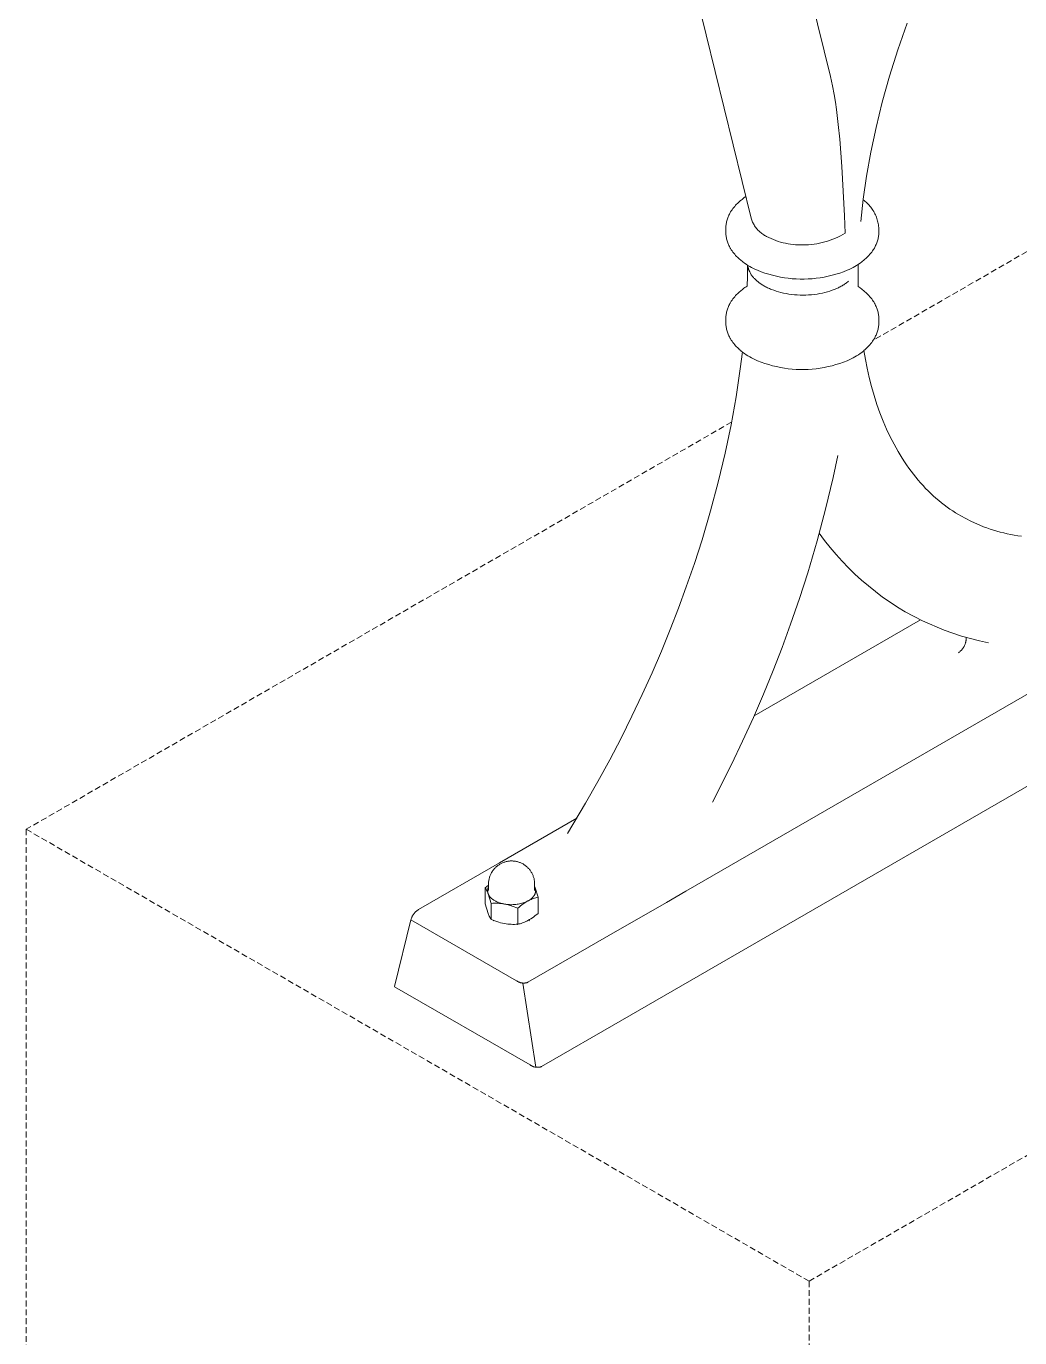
# Model space of a CAD drawing. Header units: millimetres. Extents: x -253 to 4295, y -442 to 2895.
# Drawn here: x 2910.2 to 3123, y 851.1 to 1132.1 of the extents above; entities that cross this region are included whole.
import ezdxf

# ---------------------------------------------------------------- set-up
doc = ezdxf.new("R2010")
doc.units = ezdxf.units.MM
doc.header["$PDSIZE"] = -1
doc.linetypes.add('HIDDEN', pattern=[1.905, 1.27, -0.635])
doc.layers.add('ZANO_R', color=7, linetype='Continuous', lineweight=0)
doc.layers.add('ZANO_R_przerywana', color=7, linetype='HIDDEN', lineweight=0)

msp = doc.modelspace()

# ---------------------------------------------------------------- linework, layer by layer
at = {"layer": 'ZANO_R'}
for p, q in [((3066.72, 1185.78), (3082.48, 1121.32)), ((3065.47, 1091), (3043.2, 1182.1)), ((3098.9, 1132.76), (3096.91, 1127.03)), ((3096.91, 1127.03), (3095.14, 1121.38)), ((3082.71, 1120.31), (3082.48, 1121.32)), ((3095.14, 1121.38), (3093.59, 1115.84)), ((3082.92, 1119.36), (3082.71, 1120.31)), ((3083.27, 1117.48), (3082.92, 1119.36)), ((3083.54, 1115.87), (3083.27, 1117.48)), ((3083.77, 1114.25), (3083.54, 1115.87)), ((3093.59, 1115.84), (3092.26, 1110.41)), ((3084.16, 1111.06), (3083.77, 1114.25)), ((3084.47, 1107.93), (3084.16, 1111.06)), ((3092.26, 1110.41), (3091.14, 1105.13)), ((3084.91, 1102.08), (3084.47, 1107.93)), ((3091.14, 1105.13), (3090.22, 1100)), ((3085.48, 1091.46), (3084.91, 1102.08)), ((3090.22, 1100), (3089.5, 1095.03)), ((3061.59, 1093.05), (3061.78, 1093.29)), ((3061.78, 1093.29), (3061.97, 1093.52)), ((3061.97, 1093.52), (3062.17, 1093.75)), ((3062.17, 1093.75), (3062.39, 1093.98)), ((3062.39, 1093.98), (3062.54, 1094.14)), ((3062.54, 1094.14), (3062.7, 1094.29)), ((3062.7, 1094.29), (3062.86, 1094.44)), ((3062.86, 1094.44), (3063.03, 1094.59)), ((3063.03, 1094.59), (3063.2, 1094.74)), ((3063.2, 1094.74), (3063.37, 1094.88)), ((3063.37, 1094.88), (3063.55, 1095.02)), ((3063.55, 1095.02), (3063.73, 1095.16)), ((3063.73, 1095.16), (3064.03, 1095.39)), ((3064.03, 1095.39), (3064.35, 1095.6)), ((3089.5, 1095.03), (3088.97, 1090.24)), ((3089.49, 1094.93), (3089.71, 1094.76)), ((3089.71, 1094.76), (3089.93, 1094.58)), ((3089.93, 1094.58), (3090.15, 1094.4)), ((3090.15, 1094.4), (3090.35, 1094.21)), ((3090.35, 1094.21), (3090.55, 1094.01)), ((3090.55, 1094.01), (3090.75, 1093.8)), ((3090.75, 1093.8), (3090.93, 1093.59)), ((3090.93, 1093.59), (3091.11, 1093.38)), ((3091.11, 1093.38), (3091.28, 1093.15)), ((3060.23, 1090.21), (3060.29, 1090.42)), ((3060.29, 1090.42), (3060.35, 1090.63)), ((3060.35, 1090.63), (3060.41, 1090.84)), ((3060.41, 1090.84), (3060.49, 1091.05)), ((3060.49, 1091.05), (3060.56, 1091.25)), ((3060.56, 1091.25), (3060.65, 1091.45)), ((3060.65, 1091.45), (3060.74, 1091.65)), ((3060.74, 1091.65), (3060.84, 1091.85)), ((3060.84, 1091.85), (3060.94, 1092.05)), ((3060.94, 1092.05), (3061.02, 1092.18)), ((3061.02, 1092.18), (3061.09, 1092.31)), ((3061.09, 1092.31), (3061.17, 1092.43)), ((3061.17, 1092.43), (3061.25, 1092.56)), ((3061.25, 1092.56), (3061.41, 1092.8)), ((3061.41, 1092.8), (3061.59, 1093.05)), ((3065.47, 1091), (3065.54, 1090.79)), ((3065.54, 1090.79), (3065.62, 1090.57)), ((3065.62, 1090.57), (3065.71, 1090.36)), ((3085.67, 1087.77), (3085.48, 1091.46)), ((3091.28, 1093.15), (3091.44, 1092.92)), ((3091.44, 1092.92), (3091.6, 1092.69)), ((3091.6, 1092.69), (3091.75, 1092.45)), ((3091.75, 1092.45), (3091.88, 1092.2)), ((3091.88, 1092.2), (3092.01, 1091.95)), ((3092.01, 1091.95), (3092.13, 1091.7)), ((3092.13, 1091.7), (3092.25, 1091.44)), ((3092.25, 1091.44), (3092.35, 1091.18)), ((3092.35, 1091.18), (3092.44, 1090.91)), ((3092.44, 1090.91), (3092.53, 1090.65)), ((3092.53, 1090.65), (3092.6, 1090.37)), ((3092.6, 1090.37), (3092.67, 1090.1)), ((3060.06, 1088.92), (3060.07, 1089.14)), ((3060.06, 1088.71), (3060.06, 1088.92)), ((3060.06, 1088.06), (3060.06, 1088.71)), ((3060.06, 1087.85), (3060.06, 1088.06)), ((3060.07, 1087.63), (3060.06, 1087.85)), ((3060.07, 1089.14), (3060.09, 1089.36)), ((3060.09, 1087.41), (3060.07, 1087.63)), ((3060.09, 1089.36), (3060.12, 1089.57)), ((3060.12, 1089.57), (3060.15, 1089.79)), ((3060.15, 1089.79), (3060.19, 1090)), ((3060.19, 1090), (3060.23, 1090.21)), ((3065.71, 1090.36), (3065.8, 1090.15)), ((3065.8, 1090.15), (3065.9, 1089.94)), ((3065.9, 1089.94), (3066.01, 1089.74)), ((3066.01, 1089.74), (3066.13, 1089.54)), ((3066.13, 1089.54), (3066.25, 1089.35)), ((3066.25, 1089.35), (3066.38, 1089.16)), ((3066.38, 1089.16), (3066.51, 1088.97)), ((3066.51, 1088.97), (3066.66, 1088.79)), ((3066.66, 1088.79), (3066.8, 1088.62)), ((3066.8, 1088.62), (3066.96, 1088.45)), ((3066.96, 1088.45), (3067.12, 1088.28)), ((3067.12, 1088.28), (3067.28, 1088.12)), ((3067.28, 1088.12), (3067.45, 1087.97)), ((3067.45, 1087.97), (3067.63, 1087.82)), ((3067.63, 1087.82), (3067.81, 1087.68)), ((3067.81, 1087.68), (3068, 1087.55)), ((3085.16, 1087.47), (3085.67, 1087.77)), ((3092.67, 1090.1), (3092.73, 1089.82)), ((3092.73, 1089.82), (3092.77, 1089.55)), ((3092.77, 1089.55), (3092.81, 1089.27)), ((3092.81, 1089.27), (3092.84, 1088.99)), ((3092.84, 1087.63), (3092.82, 1087.41)), ((3092.84, 1088.99), (3092.85, 1088.71)), ((3092.85, 1087.85), (3092.84, 1087.63)), ((3092.85, 1088.06), (3092.85, 1088.71)), ((3092.85, 1088.06), (3092.85, 1087.85)), ((3060.12, 1087.2), (3060.09, 1087.41)), ((3060.15, 1086.98), (3060.12, 1087.2)), ((3060.19, 1086.77), (3060.15, 1086.98)), ((3060.23, 1086.56), (3060.19, 1086.77)), ((3060.29, 1086.35), (3060.23, 1086.56)), ((3060.35, 1086.14), (3060.29, 1086.35)), ((3060.41, 1085.93), (3060.35, 1086.14)), ((3060.49, 1085.72), (3060.41, 1085.93)), ((3060.56, 1085.52), (3060.49, 1085.72)), ((3060.65, 1085.32), (3060.56, 1085.52)), ((3060.74, 1085.12), (3060.65, 1085.32)), ((3060.84, 1084.92), (3060.74, 1085.12)), ((3060.94, 1084.72), (3060.84, 1084.92)), ((3068, 1087.55), (3068.19, 1087.42)), ((3068.19, 1087.42), (3068.38, 1087.3)), ((3068.38, 1087.3), (3068.58, 1087.18)), ((3068.58, 1087.18), (3068.78, 1087.08)), ((3068.78, 1087.08), (3069.27, 1086.83)), ((3069.27, 1086.83), (3069.76, 1086.6)), ((3069.76, 1086.6), (3070.27, 1086.39)), ((3070.27, 1086.39), (3070.78, 1086.2)), ((3070.78, 1086.2), (3071.29, 1086.02)), ((3071.29, 1086.02), (3071.81, 1085.86)), ((3071.81, 1085.86), (3072.34, 1085.72)), ((3072.34, 1085.72), (3072.87, 1085.6)), ((3072.87, 1085.6), (3073.41, 1085.5)), ((3073.41, 1085.5), (3073.95, 1085.41)), ((3073.95, 1085.41), (3074.49, 1085.34)), ((3074.49, 1085.34), (3075.03, 1085.29)), ((3075.03, 1085.29), (3075.57, 1085.26)), ((3075.57, 1085.26), (3076.12, 1085.25)), ((3076.12, 1085.25), (3076.67, 1085.26)), ((3076.67, 1085.26), (3077.21, 1085.28)), ((3077.21, 1085.28), (3077.8, 1085.31)), ((3077.8, 1085.31), (3078.4, 1085.36)), ((3078.4, 1085.36), (3078.99, 1085.42)), ((3078.99, 1085.42), (3079.58, 1085.51)), ((3079.58, 1085.51), (3080.16, 1085.62)), ((3080.16, 1085.62), (3080.74, 1085.75)), ((3080.74, 1085.75), (3081.32, 1085.9)), ((3081.32, 1085.9), (3081.89, 1086.06)), ((3081.89, 1086.06), (3082.45, 1086.25)), ((3082.45, 1086.25), (3083.01, 1086.46)), ((3083.01, 1086.46), (3083.56, 1086.68)), ((3083.56, 1086.68), (3084.1, 1086.93)), ((3084.1, 1086.93), (3084.64, 1087.19)), ((3084.64, 1087.19), (3085.16, 1087.47)), ((3092.07, 1084.92), (3091.97, 1084.72)), ((3092.17, 1085.12), (3092.07, 1084.92)), ((3092.26, 1085.32), (3092.17, 1085.12)), ((3092.35, 1085.52), (3092.26, 1085.32)), ((3092.43, 1085.72), (3092.35, 1085.52)), ((3092.5, 1085.93), (3092.43, 1085.72)), ((3092.57, 1086.14), (3092.5, 1085.93)), ((3092.63, 1086.35), (3092.57, 1086.14)), ((3092.68, 1086.56), (3092.63, 1086.35)), ((3092.73, 1086.77), (3092.68, 1086.56)), ((3092.76, 1086.98), (3092.73, 1086.77)), ((3092.8, 1087.2), (3092.76, 1086.98)), ((3092.82, 1087.41), (3092.8, 1087.2)), ((3061.02, 1084.59), (3060.94, 1084.72)), ((3061.09, 1084.46), (3061.02, 1084.59)), ((3061.17, 1084.34), (3061.09, 1084.46)), ((3061.25, 1084.21), (3061.17, 1084.34)), ((3061.41, 1083.97), (3061.25, 1084.21)), ((3061.59, 1083.72), (3061.41, 1083.97)), ((3061.78, 1083.48), (3061.59, 1083.72)), ((3061.97, 1083.25), (3061.78, 1083.48)), ((3062.17, 1083.02), (3061.97, 1083.25)), ((3062.39, 1082.79), (3062.17, 1083.02)), ((3062.54, 1082.63), (3062.39, 1082.79)), ((3062.7, 1082.48), (3062.54, 1082.63)), ((3062.86, 1082.33), (3062.7, 1082.48)), ((3063.03, 1082.18), (3062.86, 1082.33)), ((3063.2, 1082.03), (3063.03, 1082.18)), ((3063.37, 1081.89), (3063.2, 1082.03)), ((3089.72, 1082.03), (3089.54, 1081.89)), ((3089.89, 1082.18), (3089.72, 1082.03)), ((3090.05, 1082.33), (3089.89, 1082.18)), ((3090.22, 1082.48), (3090.05, 1082.33)), ((3090.37, 1082.63), (3090.22, 1082.48)), ((3090.53, 1082.79), (3090.37, 1082.63)), ((3090.74, 1083.02), (3090.53, 1082.79)), ((3090.94, 1083.25), (3090.74, 1083.02)), ((3091.14, 1083.48), (3090.94, 1083.25)), ((3091.32, 1083.72), (3091.14, 1083.48)), ((3091.5, 1083.97), (3091.32, 1083.72)), ((3091.67, 1084.21), (3091.5, 1083.97)), ((3091.75, 1084.34), (3091.67, 1084.21)), ((3091.82, 1084.46), (3091.75, 1084.34)), ((3091.9, 1084.59), (3091.82, 1084.46)), ((3091.97, 1084.72), (3091.9, 1084.59)), ((3063.55, 1081.75), (3063.37, 1081.89)), ((3063.73, 1081.61), (3063.55, 1081.75)), ((3064.08, 1081.35), (3063.73, 1081.61)), ((3064.44, 1081.1), (3064.08, 1081.35)), ((3064.81, 1080.87), (3064.44, 1081.1)), ((3064.7, 1078.5), (3064.72, 1080.93)), ((3064.76, 1080.83), (3064.75, 1080.91)), ((3064.77, 1080.74), (3064.76, 1080.83)), ((3064.79, 1080.66), (3064.77, 1080.74)), ((3064.8, 1080.58), (3064.79, 1080.66)), ((3064.82, 1080.5), (3064.8, 1080.58)), ((3065.19, 1080.64), (3064.81, 1080.87)), ((3064.84, 1080.42), (3064.82, 1080.5)), ((3064.86, 1080.34), (3064.84, 1080.42)), ((3064.88, 1080.26), (3064.86, 1080.34)), ((3064.9, 1080.18), (3064.88, 1080.26)), ((3064.92, 1080.1), (3064.9, 1080.18)), ((3064.95, 1080.02), (3064.92, 1080.1)), ((3064.98, 1079.94), (3064.95, 1080.02)), ((3065.01, 1079.86), (3064.98, 1079.94)), ((3065.04, 1079.78), (3065.01, 1079.86)), ((3065.07, 1079.71), (3065.04, 1079.78)), ((3065.11, 1079.63), (3065.07, 1079.71)), ((3065.14, 1079.55), (3065.11, 1079.63)), ((3065.18, 1079.47), (3065.14, 1079.55)), ((3065.26, 1079.32), (3065.18, 1079.47)), ((3065.59, 1080.42), (3065.19, 1080.64)), ((3065.34, 1079.17), (3065.26, 1079.32)), ((3065.43, 1079.02), (3065.34, 1079.17)), ((3066, 1080.21), (3065.59, 1080.42)), ((3066.41, 1080.01), (3066, 1080.21)), ((3066.83, 1079.82), (3066.41, 1080.01)), ((3067.63, 1079.51), (3066.83, 1079.82)), ((3068.44, 1079.22), (3067.63, 1079.51)), ((3069.26, 1078.97), (3068.44, 1079.22)), ((3084.48, 1079.22), (3083.66, 1078.97)), ((3085.29, 1079.51), (3084.48, 1079.22)), ((3086.09, 1079.82), (3085.29, 1079.51)), ((3086.5, 1080.01), (3086.09, 1079.82)), ((3086.92, 1080.21), (3086.5, 1080.01)), ((3087.32, 1080.42), (3086.92, 1080.21)), ((3087.72, 1080.64), (3087.32, 1080.42)), ((3088.1, 1080.87), (3087.72, 1080.64)), ((3088.47, 1081.1), (3088.1, 1080.87)), ((3088.44, 1081.09), (3088.42, 1078.37)), ((3088.83, 1081.35), (3088.47, 1081.1)), ((3089.19, 1081.61), (3088.83, 1081.35)), ((3089.37, 1081.75), (3089.19, 1081.61)), ((3089.54, 1081.89), (3089.37, 1081.75)), ((3064.41, 1076.28), (3064.65, 1076.43)), ((3064.65, 1076.43), (3064.7, 1078.5)), ((3065.53, 1078.87), (3065.43, 1079.02)), ((3065.63, 1078.72), (3065.53, 1078.87)), ((3065.74, 1078.58), (3065.63, 1078.72)), ((3065.85, 1078.44), (3065.74, 1078.58)), ((3065.97, 1078.3), (3065.85, 1078.44)), ((3066.09, 1078.16), (3065.97, 1078.3)), ((3066.22, 1078.03), (3066.09, 1078.16)), ((3066.35, 1077.89), (3066.22, 1078.03)), ((3066.48, 1077.76), (3066.35, 1077.89)), ((3066.62, 1077.64), (3066.48, 1077.76)), ((3066.77, 1077.51), (3066.62, 1077.64)), ((3066.91, 1077.39), (3066.77, 1077.51)), ((3067.06, 1077.27), (3066.91, 1077.39)), ((3067.22, 1077.15), (3067.06, 1077.27)), ((3067.37, 1077.04), (3067.22, 1077.15)), ((3067.53, 1076.93), (3067.37, 1077.04)), ((3067.7, 1076.82), (3067.53, 1076.93)), ((3067.86, 1076.71), (3067.7, 1076.82)), ((3068.03, 1076.61), (3067.86, 1076.71)), ((3068.2, 1076.51), (3068.03, 1076.61)), ((3068.39, 1076.4), (3068.2, 1076.51)), ((3068.58, 1076.3), (3068.39, 1076.4)), ((3070.08, 1078.74), (3069.26, 1078.97)), ((3070.92, 1078.54), (3070.08, 1078.74)), ((3071.76, 1078.36), (3070.92, 1078.54)), ((3072.61, 1078.22), (3071.76, 1078.36)), ((3073.46, 1078.1), (3072.61, 1078.22)), ((3074.31, 1078.02), (3073.46, 1078.1)), ((3075.17, 1077.96), (3074.31, 1078.02)), ((3076.03, 1077.93), (3075.17, 1077.96)), ((3076.89, 1077.93), (3076.03, 1077.93)), ((3077.74, 1077.96), (3076.89, 1077.93)), ((3078.6, 1078.02), (3077.74, 1077.96)), ((3079.46, 1078.1), (3078.6, 1078.02)), ((3080.31, 1078.22), (3079.46, 1078.1)), ((3081.15, 1078.36), (3080.31, 1078.22)), ((3081.99, 1078.54), (3081.15, 1078.36)), ((3082.83, 1078.74), (3081.99, 1078.54)), ((3083.66, 1078.97), (3082.83, 1078.74)), ((3084.78, 1076.4), (3084.59, 1076.3)), ((3084.97, 1076.51), (3084.78, 1076.4)), ((3085.15, 1076.62), (3084.97, 1076.51)), ((3085.34, 1076.73), (3085.15, 1076.62)), ((3085.51, 1076.84), (3085.34, 1076.73)), ((3085.69, 1076.96), (3085.51, 1076.84)), ((3085.86, 1077.08), (3085.69, 1076.96)), ((3086.03, 1077.21), (3085.86, 1077.08)), ((3086.19, 1077.34), (3086.03, 1077.21)), ((3086.35, 1077.47), (3086.19, 1077.34)), ((3088.42, 1078.37), (3088.44, 1076.32)), ((3088.44, 1076.32), (3088.82, 1076.06)), ((3061.41, 1073.44), (3061.59, 1073.68)), ((3061.59, 1073.68), (3061.78, 1073.92)), ((3061.78, 1073.92), (3061.97, 1074.16)), ((3061.97, 1074.16), (3062.17, 1074.39)), ((3062.17, 1074.39), (3062.39, 1074.61)), ((3062.39, 1074.61), (3062.54, 1074.77)), ((3062.54, 1074.77), (3062.7, 1074.92)), ((3062.7, 1074.92), (3062.86, 1075.07)), ((3062.86, 1075.07), (3063.03, 1075.22)), ((3063.03, 1075.22), (3063.2, 1075.37)), ((3063.2, 1075.37), (3063.37, 1075.51)), ((3063.37, 1075.51), (3063.55, 1075.65)), ((3063.55, 1075.65), (3063.73, 1075.79)), ((3063.73, 1075.79), (3063.95, 1075.96)), ((3063.95, 1075.96), (3064.18, 1076.12)), ((3064.18, 1076.12), (3064.41, 1076.28)), ((3068.78, 1076.19), (3068.58, 1076.3)), ((3068.99, 1076.09), (3068.78, 1076.19)), ((3069.2, 1075.99), (3068.99, 1076.09)), ((3069.41, 1075.9), (3069.2, 1075.99)), ((3069.64, 1075.8), (3069.41, 1075.9)), ((3069.87, 1075.71), (3069.64, 1075.8)), ((3070.34, 1075.53), (3069.87, 1075.71)), ((3070.83, 1075.36), (3070.34, 1075.53)), ((3071.34, 1075.21), (3070.83, 1075.36)), ((3071.87, 1075.07), (3071.34, 1075.21)), ((3072.42, 1074.94), (3071.87, 1075.07)), ((3072.99, 1074.83), (3072.42, 1074.94)), ((3073.57, 1074.73), (3072.99, 1074.83)), ((3074.16, 1074.65), (3073.57, 1074.73)), ((3074.75, 1074.59), (3074.16, 1074.65)), ((3075.36, 1074.54), (3074.75, 1074.59)), ((3075.97, 1074.51), (3075.36, 1074.54)), ((3076.59, 1074.5), (3075.97, 1074.51)), ((3077.2, 1074.51), (3076.59, 1074.5)), ((3077.81, 1074.54), (3077.2, 1074.51)), ((3078.42, 1074.59), (3077.81, 1074.54)), ((3079.02, 1074.65), (3078.42, 1074.59)), ((3079.61, 1074.73), (3079.02, 1074.65)), ((3080.18, 1074.83), (3079.61, 1074.73)), ((3080.75, 1074.94), (3080.18, 1074.83)), ((3081.3, 1075.07), (3080.75, 1074.94)), ((3081.83, 1075.21), (3081.3, 1075.07)), ((3082.34, 1075.36), (3081.83, 1075.21)), ((3082.83, 1075.53), (3082.34, 1075.36)), ((3083.31, 1075.71), (3082.83, 1075.53)), ((3083.53, 1075.8), (3083.31, 1075.71)), ((3083.76, 1075.9), (3083.53, 1075.8)), ((3083.97, 1075.99), (3083.76, 1075.9)), ((3084.18, 1076.09), (3083.97, 1075.99)), ((3084.39, 1076.19), (3084.18, 1076.09)), ((3084.59, 1076.3), (3084.39, 1076.19)), ((3088.82, 1076.06), (3089.19, 1075.79)), ((3089.19, 1075.79), (3089.37, 1075.65)), ((3089.37, 1075.65), (3089.54, 1075.51)), ((3089.54, 1075.51), (3089.72, 1075.37)), ((3089.72, 1075.37), (3089.89, 1075.22)), ((3089.89, 1075.22), (3090.05, 1075.07)), ((3090.05, 1075.07), (3090.22, 1074.92)), ((3090.22, 1074.92), (3090.37, 1074.77)), ((3090.37, 1074.77), (3090.53, 1074.61)), ((3090.53, 1074.61), (3090.74, 1074.39)), ((3090.74, 1074.39), (3090.94, 1074.16)), ((3090.94, 1074.16), (3091.14, 1073.92)), ((3091.14, 1073.92), (3091.32, 1073.68)), ((3091.32, 1073.68), (3091.5, 1073.44)), ((3060.19, 1070.64), (3060.23, 1070.85)), ((3060.23, 1070.85), (3060.29, 1071.06)), ((3060.29, 1071.06), (3060.35, 1071.27)), ((3060.35, 1071.27), (3060.41, 1071.47)), ((3060.41, 1071.47), (3060.49, 1071.68)), ((3060.49, 1071.68), (3060.56, 1071.88)), ((3060.56, 1071.88), (3060.65, 1072.09)), ((3060.65, 1072.09), (3060.74, 1072.29)), ((3060.74, 1072.29), (3060.84, 1072.49)), ((3060.84, 1072.49), (3060.94, 1072.68)), ((3060.94, 1072.68), (3061.02, 1072.81)), ((3061.02, 1072.81), (3061.09, 1072.94)), ((3061.09, 1072.94), (3061.17, 1073.06)), ((3061.17, 1073.06), (3061.25, 1073.19)), ((3061.25, 1073.19), (3061.41, 1073.44)), ((3091.5, 1073.44), (3091.67, 1073.19)), ((3091.67, 1073.19), (3091.75, 1073.06)), ((3091.75, 1073.06), (3091.82, 1072.94)), ((3091.82, 1072.94), (3091.9, 1072.81)), ((3091.9, 1072.81), (3091.97, 1072.68)), ((3091.97, 1072.68), (3092.07, 1072.49)), ((3092.07, 1072.49), (3092.17, 1072.29)), ((3092.17, 1072.29), (3092.26, 1072.09)), ((3092.26, 1072.09), (3092.35, 1071.88)), ((3092.35, 1071.88), (3092.43, 1071.68)), ((3092.43, 1071.68), (3092.5, 1071.47)), ((3092.5, 1071.47), (3092.57, 1071.27)), ((3092.57, 1071.27), (3092.63, 1071.06)), ((3092.63, 1071.06), (3092.68, 1070.85)), ((3092.68, 1070.85), (3092.73, 1070.64)), ((3060.06, 1069.56), (3060.07, 1069.77)), ((3060.06, 1069.34), (3060.06, 1069.56)), ((3060.06, 1068.7), (3060.06, 1069.34)), ((3060.06, 1068.48), (3060.06, 1068.7)), ((3060.07, 1068.26), (3060.06, 1068.48)), ((3060.07, 1069.77), (3060.09, 1069.99)), ((3060.09, 1068.05), (3060.07, 1068.26)), ((3060.09, 1069.99), (3060.12, 1070.21)), ((3060.12, 1067.83), (3060.09, 1068.05)), ((3060.12, 1070.21), (3060.15, 1070.42)), ((3060.15, 1070.42), (3060.19, 1070.64)), ((3092.73, 1070.64), (3092.76, 1070.42)), ((3092.76, 1070.42), (3092.8, 1070.21)), ((3092.8, 1070.21), (3092.82, 1069.99)), ((3092.82, 1068.05), (3092.8, 1067.83)), ((3092.82, 1069.99), (3092.84, 1069.77)), ((3092.84, 1068.26), (3092.82, 1068.05)), ((3092.84, 1069.77), (3092.85, 1069.56)), ((3092.85, 1068.48), (3092.84, 1068.26)), ((3092.85, 1069.56), (3092.85, 1069.34)), ((3092.85, 1068.7), (3092.85, 1069.34)), ((3092.85, 1068.7), (3092.85, 1068.48)), ((3060.15, 1067.61), (3060.12, 1067.83)), ((3060.19, 1067.4), (3060.15, 1067.61)), ((3060.23, 1067.19), (3060.19, 1067.4)), ((3060.29, 1066.98), (3060.23, 1067.19)), ((3060.35, 1066.77), (3060.29, 1066.98)), ((3060.41, 1066.56), (3060.35, 1066.77)), ((3060.49, 1066.36), (3060.41, 1066.56)), ((3060.56, 1066.15), (3060.49, 1066.36)), ((3060.65, 1065.95), (3060.56, 1066.15)), ((3060.74, 1065.75), (3060.65, 1065.95)), ((3060.84, 1065.55), (3060.74, 1065.75)), ((3060.94, 1065.35), (3060.84, 1065.55)), ((3061.02, 1065.23), (3060.94, 1065.35)), ((3061.09, 1065.1), (3061.02, 1065.23)), ((3061.17, 1064.97), (3061.09, 1065.1)), ((3091.82, 1065.1), (3091.75, 1064.97)), ((3091.9, 1065.23), (3091.82, 1065.1)), ((3091.97, 1065.35), (3091.9, 1065.23)), ((3092.07, 1065.55), (3091.97, 1065.35)), ((3092.17, 1065.75), (3092.07, 1065.55)), ((3092.26, 1065.95), (3092.17, 1065.75)), ((3092.35, 1066.15), (3092.26, 1065.95)), ((3092.43, 1066.36), (3092.35, 1066.15)), ((3092.5, 1066.56), (3092.43, 1066.36)), ((3092.57, 1066.77), (3092.5, 1066.56)), ((3092.63, 1066.98), (3092.57, 1066.77)), ((3092.68, 1067.19), (3092.63, 1066.98)), ((3092.73, 1067.4), (3092.68, 1067.19)), ((3092.76, 1067.61), (3092.73, 1067.4)), ((3092.8, 1067.83), (3092.76, 1067.61)), ((3061.25, 1064.85), (3061.17, 1064.97)), ((3061.41, 1064.6), (3061.25, 1064.85)), ((3061.59, 1064.36), (3061.41, 1064.6)), ((3061.78, 1064.12), (3061.59, 1064.36)), ((3061.97, 1063.88), (3061.78, 1064.12)), ((3062.17, 1063.65), (3061.97, 1063.88)), ((3062.39, 1063.42), (3062.17, 1063.65)), ((3062.54, 1063.27), (3062.39, 1063.42)), ((3062.7, 1063.11), (3062.54, 1063.27)), ((3062.86, 1062.96), (3062.7, 1063.11)), ((3063.03, 1062.81), (3062.86, 1062.96)), ((3063.2, 1062.67), (3063.03, 1062.81)), ((3063.17, 1058.7), (3063.62, 1062.33)), ((3063.37, 1062.52), (3063.2, 1062.67)), ((3063.55, 1062.38), (3063.37, 1062.52)), ((3063.73, 1062.24), (3063.55, 1062.38)), ((3089.37, 1062.38), (3089.19, 1062.24)), ((3089.54, 1062.52), (3089.37, 1062.38)), ((3089.72, 1062.67), (3089.54, 1062.52)), ((3089.65, 1062.61), (3089.98, 1060.74)), ((3089.89, 1062.81), (3089.72, 1062.67)), ((3090.05, 1062.96), (3089.89, 1062.81)), ((3090.22, 1063.11), (3090.05, 1062.96)), ((3090.37, 1063.27), (3090.22, 1063.11)), ((3090.53, 1063.42), (3090.37, 1063.27)), ((3090.74, 1063.65), (3090.53, 1063.42)), ((3090.94, 1063.88), (3090.74, 1063.65)), ((3091.14, 1064.12), (3090.94, 1063.88)), ((3091.32, 1064.36), (3091.14, 1064.12)), ((3091.5, 1064.6), (3091.32, 1064.36)), ((3091.67, 1064.85), (3091.5, 1064.6)), ((3091.75, 1064.97), (3091.67, 1064.85)), ((3064.08, 1061.98), (3063.73, 1062.24)), ((3064.44, 1061.74), (3064.08, 1061.98)), ((3064.81, 1061.5), (3064.44, 1061.74)), ((3065.19, 1061.28), (3064.81, 1061.5)), ((3065.59, 1061.05), (3065.19, 1061.28)), ((3066, 1060.84), (3065.59, 1061.05)), ((3066.41, 1060.64), (3066, 1060.84)), ((3066.83, 1060.45), (3066.41, 1060.64)), ((3067.63, 1060.14), (3066.83, 1060.45)), ((3068.44, 1059.85), (3067.63, 1060.14)), ((3069.26, 1059.6), (3068.44, 1059.85)), ((3070.08, 1059.37), (3069.26, 1059.6)), ((3083.66, 1059.6), (3082.83, 1059.37)), ((3084.48, 1059.85), (3083.66, 1059.6)), ((3085.29, 1060.14), (3084.48, 1059.85)), ((3086.09, 1060.45), (3085.29, 1060.14)), ((3086.5, 1060.64), (3086.09, 1060.45)), ((3086.92, 1060.84), (3086.5, 1060.64)), ((3087.32, 1061.05), (3086.92, 1060.84)), ((3087.72, 1061.28), (3087.32, 1061.05)), ((3088.1, 1061.5), (3087.72, 1061.28)), ((3088.47, 1061.74), (3088.1, 1061.5)), ((3088.83, 1061.98), (3088.47, 1061.74)), ((3089.19, 1062.24), (3088.83, 1061.98)), ((3089.98, 1060.74), (3090.35, 1058.88)), ((3062.29, 1052.74), (3063.17, 1058.7)), ((3070.92, 1059.17), (3070.08, 1059.37)), ((3071.76, 1059), (3070.92, 1059.17)), ((3072.61, 1058.85), (3071.76, 1059)), ((3073.46, 1058.74), (3072.61, 1058.85)), ((3074.31, 1058.65), (3073.46, 1058.74)), ((3075.17, 1058.59), (3074.31, 1058.65)), ((3076.03, 1058.56), (3075.17, 1058.59)), ((3076.89, 1058.56), (3076.03, 1058.56)), ((3077.74, 1058.59), (3076.89, 1058.56)), ((3078.6, 1058.65), (3077.74, 1058.59)), ((3079.46, 1058.74), (3078.6, 1058.65)), ((3080.31, 1058.85), (3079.46, 1058.74)), ((3081.15, 1059), (3080.31, 1058.85)), ((3081.99, 1059.17), (3081.15, 1059)), ((3082.83, 1059.37), (3081.99, 1059.17)), ((3090.35, 1058.88), (3090.8, 1056.88)), ((3090.8, 1056.88), (3091.31, 1054.89)), ((3091.31, 1054.89), (3091.86, 1052.98)), ((3061.21, 1046.71), (3062.29, 1052.74)), ((3091.86, 1052.98), (3092.46, 1051.08)), ((3092.46, 1051.08), (3093.1, 1049.27)), ((3093.1, 1049.27), (3093.79, 1047.49)), ((3059.93, 1040.6), (3061.21, 1046.71)), ((3093.79, 1047.49), (3094.52, 1045.79)), ((3094.52, 1045.79), (3095.3, 1044.12)), ((3095.3, 1044.12), (3095.7, 1043.32)), ((3095.7, 1043.32), (3096.11, 1042.54)), ((3058.46, 1034.45), (3059.93, 1040.6)), ((3084.08, 1040.11), (3083.08, 1035.42)), ((3096.11, 1042.54), (3096.54, 1041.76)), ((3096.54, 1041.76), (3096.97, 1040.99)), ((3096.97, 1040.99), (3097.41, 1040.25)), ((3097.41, 1040.25), (3097.86, 1039.53)), ((3097.86, 1039.53), (3098.32, 1038.81)), ((3098.32, 1038.81), (3098.8, 1038.1)), ((3098.8, 1038.1), (3099.27, 1037.43)), ((3099.27, 1037.43), (3099.76, 1036.77)), ((3056.81, 1028.26), (3058.46, 1034.45)), ((3083.08, 1035.42), (3081.46, 1028.63)), ((3099.76, 1036.77), (3100.26, 1036.12)), ((3100.26, 1036.12), (3100.77, 1035.47)), ((3100.77, 1035.47), (3101.28, 1034.86)), ((3101.28, 1034.86), (3101.8, 1034.26)), ((3101.8, 1034.26), (3102.33, 1033.68)), ((3102.33, 1033.68), (3102.87, 1033.1)), ((3102.87, 1033.1), (3103.41, 1032.55)), ((3103.41, 1032.55), (3103.97, 1032.01)), ((3103.97, 1032.01), (3104.53, 1031.49)), ((3104.53, 1031.49), (3105.1, 1030.98)), ((3081.46, 1028.63), (3079.64, 1021.83)), ((3105.1, 1030.98), (3105.68, 1030.49)), ((3105.68, 1030.49), (3106.26, 1030.01)), ((3106.26, 1030.01), (3106.85, 1029.55)), ((3106.85, 1029.55), (3107.46, 1029.1)), ((3107.46, 1029.1), (3108.06, 1028.67)), ((3108.06, 1028.67), (3108.68, 1028.25)), ((3054.97, 1022.06), (3056.81, 1028.26)), ((3108.68, 1028.25), (3109.3, 1027.85)), ((3109.3, 1027.85), (3109.93, 1027.46)), ((3109.93, 1027.46), (3110.39, 1027.19)), ((3110.39, 1027.19), (3112.53, 1026.06)), ((3112.53, 1026.06), (3115.26, 1024.88)), ((3081.24, 1021.92), (3080.1, 1023.47)), ((3115.26, 1024.88), (3115.96, 1024.62)), ((3115.96, 1024.62), (3116.68, 1024.38)), ((3116.68, 1024.38), (3117.39, 1024.15)), ((3117.39, 1024.15), (3118.11, 1023.94)), ((3118.11, 1023.94), (3118.86, 1023.74)), ((3118.86, 1023.74), (3119.6, 1023.55)), ((3119.6, 1023.55), (3120.35, 1023.38)), ((3120.35, 1023.38), (3121.1, 1023.23)), ((3121.1, 1023.23), (3121.88, 1023.08)), ((3121.88, 1023.08), (3122.66, 1022.95)), ((3122.66, 1022.95), (3123.44, 1022.84)), ((3053.34, 1016.99), (3054.97, 1022.06)), ((3079.64, 1021.83), (3077.62, 1015.03)), ((3082.44, 1020.4), (3081.24, 1021.92)), ((3083.69, 1018.92), (3082.44, 1020.4)), ((3174.07, 1017.56), (3051.48, 946.78)), ((3084.98, 1017.48), (3083.69, 1018.92)), ((3086.32, 1016.09), (3084.98, 1017.48)), ((3051.6, 1011.96), (3053.34, 1016.99)), ((3077.62, 1015.03), (3075.84, 1009.49)), ((3087.71, 1014.74), (3086.32, 1016.09)), ((3089.14, 1013.43), (3087.71, 1014.74)), ((3049.92, 1007.39), (3051.6, 1011.96)), ((3090.61, 1012.18), (3089.14, 1013.43)), ((3092.12, 1010.97), (3090.61, 1012.18)), ((3075.84, 1009.49), (3073.94, 1003.99)), ((3093.67, 1009.81), (3092.12, 1010.97)), ((3095.26, 1008.7), (3093.67, 1009.81)), ((3048.16, 1002.85), (3049.92, 1007.39)), ((3096.88, 1007.65), (3095.26, 1008.7)), ((3098.53, 1006.65), (3096.88, 1007.65)), ((3102.2, 1004.71), (3098.53, 1006.65)), ((3066.12, 984.34), (3101.78, 1004.93)), ((3073.94, 1003.99), (3072.11, 999.01)), ((3106.85, 1002.71), (3102.2, 1004.71)), ((3046.26, 998.21), (3048.16, 1002.85)), ((3108.71, 1002.04), (3106.85, 1002.71)), ((3110.59, 1001.43), (3108.71, 1002.04)), ((3112.49, 1000.89), (3110.59, 1001.43)), ((3111.51, 1000.41), (3111.53, 1000.53)), ((3111.53, 1000.53), (3111.54, 1000.66)), ((3111.54, 1001.03), (3111.54, 1001.15)), ((3111.55, 1000.9), (3111.54, 1001.03)), ((3111.54, 1000.78), (3111.55, 1000.9)), ((3111.54, 1000.66), (3111.54, 1000.78)), ((3114.4, 1000.41), (3112.49, 1000.89)), ((3044.28, 993.6), (3046.26, 998.21)), ((3072.11, 999.01), (3070.19, 994.07)), ((3109.89, 997.88), (3110, 997.95)), ((3110, 997.95), (3110.1, 998.02)), ((3110.1, 998.02), (3110.2, 998.1)), ((3110.2, 998.1), (3110.29, 998.18)), ((3110.29, 998.18), (3110.38, 998.26)), ((3110.38, 998.26), (3110.47, 998.34)), ((3110.47, 998.34), (3110.56, 998.43)), ((3110.56, 998.43), (3110.64, 998.52)), ((3110.64, 998.52), (3110.73, 998.62)), ((3110.73, 998.62), (3110.8, 998.71)), ((3110.8, 998.71), (3110.88, 998.81)), ((3110.88, 998.81), (3110.95, 998.92)), ((3110.95, 998.92), (3111.01, 999.02)), ((3111.01, 999.02), (3111.08, 999.13)), ((3111.08, 999.13), (3111.14, 999.23)), ((3111.14, 999.23), (3111.19, 999.35)), ((3111.19, 999.35), (3111.24, 999.46)), ((3111.24, 999.46), (3111.29, 999.57)), ((3111.29, 999.57), (3111.34, 999.69)), ((3111.34, 999.69), (3111.38, 999.81)), ((3111.38, 999.81), (3111.41, 999.92)), ((3111.41, 999.92), (3111.44, 1000.04)), ((3111.44, 1000.04), (3111.47, 1000.16)), ((3111.47, 1000.16), (3111.49, 1000.29)), ((3111.49, 1000.29), (3111.51, 1000.41)), ((3116.34, 999.99), (3114.4, 1000.41)), ((3172.87, 997.12), (3037.93, 919.22)), ((3042.16, 988.92), (3044.28, 993.6)), ((3070.19, 994.07), (3068.13, 989.03)), ((3039.96, 984.28), (3042.16, 988.92)), ((3068.13, 989.03), (3065.98, 984.03)), ((3037.63, 979.58), (3039.96, 984.28)), ((3065.98, 984.03), (3063.68, 978.95)), ((3035.21, 974.93), (3037.63, 979.58)), ((3063.68, 978.95), (3061.3, 973.92)), ((3032.66, 970.25), (3035.21, 974.93)), ((3061.3, 973.92), (3057.25, 965.87)), ((3030.04, 965.62), (3032.66, 970.25)), ((3026.16, 959.12), (3030.04, 965.62)), ((3011.58, 952.85), (3028.16, 962.42)), ((2994.25, 942.85), (3011.58, 952.85)), ((3011.77, 952.63), (3011.92, 952.71)), ((3011.92, 952.71), (3012.08, 952.79)), ((3012.08, 952.79), (3012.23, 952.86)), ((3012.23, 952.86), (3012.39, 952.92)), ((3012.39, 952.92), (3012.55, 952.98)), ((3012.55, 952.98), (3012.71, 953.03)), ((3012.71, 953.03), (3012.87, 953.08)), ((3012.87, 953.08), (3013.03, 953.12)), ((3013.03, 953.12), (3013.2, 953.16)), ((3013.2, 953.16), (3013.37, 953.19)), ((3013.37, 953.19), (3013.53, 953.22)), ((3013.53, 953.22), (3013.7, 953.23)), ((3013.7, 953.23), (3013.87, 953.25)), ((3013.87, 953.25), (3014.04, 953.25)), ((3014.04, 953.25), (3014.21, 953.26)), ((3014.21, 953.26), (3014.37, 953.25)), ((3014.37, 953.25), (3014.54, 953.24)), ((3014.54, 953.24), (3014.71, 953.23)), ((3014.71, 953.23), (3014.88, 953.21)), ((3014.88, 953.21), (3015.04, 953.18)), ((3015.04, 953.18), (3015.21, 953.15)), ((3015.21, 953.15), (3015.37, 953.11)), ((3015.37, 953.11), (3015.53, 953.07)), ((3015.53, 953.07), (3015.7, 953.02)), ((3015.7, 953.02), (3015.85, 952.96)), ((3015.85, 952.96), (3016.01, 952.9)), ((3016.01, 952.9), (3016.17, 952.84)), ((3016.17, 952.84), (3016.32, 952.77)), ((3016.32, 952.77), (3016.47, 952.69)), ((3016.47, 952.69), (3016.62, 952.61)), ((3009.47, 949.82), (3009.52, 949.98)), ((3009.52, 949.98), (3009.58, 950.14)), ((3009.58, 950.14), (3009.64, 950.29)), ((3009.64, 950.29), (3009.72, 950.45)), ((3009.72, 950.45), (3009.79, 950.6)), ((3009.79, 950.6), (3009.87, 950.75)), ((3009.87, 950.75), (3009.96, 950.89)), ((3009.96, 950.89), (3010.05, 951.04)), ((3010.05, 951.04), (3010.14, 951.18)), ((3010.14, 951.18), (3010.25, 951.31)), ((3010.25, 951.31), (3010.35, 951.45)), ((3010.35, 951.45), (3010.46, 951.58)), ((3010.46, 951.58), (3010.57, 951.7)), ((3010.57, 951.7), (3010.69, 951.82)), ((3010.69, 951.82), (3010.81, 951.94)), ((3010.81, 951.94), (3010.94, 952.05)), ((3010.94, 952.05), (3011.07, 952.16)), ((3011.07, 952.16), (3011.21, 952.27)), ((3011.21, 952.27), (3011.34, 952.37)), ((3011.34, 952.37), (3011.48, 952.46)), ((3011.48, 952.46), (3011.63, 952.55)), ((3011.63, 952.55), (3011.77, 952.63)), ((3016.62, 952.61), (3016.76, 952.52)), ((3016.76, 952.52), (3016.9, 952.43)), ((3016.9, 952.43), (3017.04, 952.34)), ((3017.04, 952.34), (3017.18, 952.24)), ((3017.18, 952.24), (3017.31, 952.13)), ((3017.31, 952.13), (3017.44, 952.02)), ((3017.44, 952.02), (3017.56, 951.91)), ((3017.56, 951.91), (3017.68, 951.79)), ((3017.68, 951.79), (3017.8, 951.67)), ((3017.8, 951.67), (3017.91, 951.55)), ((3017.91, 951.55), (3018.02, 951.42)), ((3018.02, 951.42), (3018.12, 951.29)), ((3018.12, 951.29), (3018.22, 951.15)), ((3018.22, 951.15), (3018.32, 951.01)), ((3018.32, 951.01), (3018.4, 950.87)), ((3018.4, 950.87), (3018.49, 950.72)), ((3018.49, 950.72), (3018.57, 950.57)), ((3018.57, 950.57), (3018.64, 950.42)), ((3018.64, 950.42), (3018.71, 950.27)), ((3018.71, 950.27), (3018.78, 950.11)), ((3018.78, 950.11), (3018.83, 949.96)), ((3018.83, 949.96), (3018.89, 949.8)), ((3008.51, 947.51), (3008.87, 947.8)), ((3008.62, 947.33), (3008.51, 947.51)), ((3008.51, 944.06), (3008.51, 947.51)), ((3008.72, 947.15), (3008.62, 947.33)), ((3008.82, 946.97), (3008.72, 947.15)), ((3008.87, 947.8), (3009.23, 948.09)), ((3009.05, 947.1), (3009.04, 947.04)), ((3009.04, 947.04), (3009.04, 946.98)), ((3009.06, 947.16), (3009.05, 947.1)), ((3009.07, 947.22), (3009.06, 947.16)), ((3009.08, 947.28), (3009.07, 947.22)), ((3009.1, 947.34), (3009.08, 947.28)), ((3009.12, 947.4), (3009.1, 947.34)), ((3009.14, 947.46), (3009.12, 947.4)), ((3009.16, 947.51), (3009.14, 947.46)), ((3009.18, 947.57), (3009.16, 947.51)), ((3009.2, 947.62), (3009.18, 947.57)), ((3009.23, 947.68), (3009.2, 947.62)), ((3009.23, 948.48), (3009.24, 948.65)), ((3009.23, 948.31), (3009.23, 948.48)), ((3009.23, 946.94), (3009.23, 948.31)), ((3009.24, 948.65), (3009.26, 948.82)), ((3009.26, 948.82), (3009.28, 948.99)), ((3009.28, 948.99), (3009.3, 949.16)), ((3009.3, 949.16), (3009.34, 949.33)), ((3009.34, 949.33), (3009.37, 949.49)), ((3009.37, 949.49), (3009.42, 949.65)), ((3009.42, 949.65), (3009.47, 949.82)), ((3018.89, 949.8), (3018.93, 949.64)), ((3018.93, 949.64), (3018.98, 949.48)), ((3018.98, 949.48), (3019.01, 949.31)), ((3019.01, 949.31), (3019.04, 949.15)), ((3019.04, 949.15), (3019.07, 948.98)), ((3019.07, 948.98), (3019.09, 948.82)), ((3019.09, 948.82), (3019.1, 948.65)), ((3019.1, 948.65), (3019.11, 948.48)), ((3019.11, 948.48), (3019.11, 948.31)), ((3019.11, 948.31), (3019.11, 946.94)), ((3019.11, 947.69), (3019.17, 947.56)), ((3019.14, 947.62), (3019.11, 947.68)), ((3019.16, 947.57), (3019.14, 947.62)), ((3019.19, 947.52), (3019.16, 947.57)), ((3019.2, 947.47), (3019.19, 947.52)), ((3019.2, 947.47), (3019.84, 945.47)), ((3019.22, 947.42), (3019.2, 947.47)), ((3019.23, 947.38), (3019.22, 947.42)), ((3019.25, 947.33), (3019.23, 947.38)), ((3019.26, 947.29), (3019.25, 947.33)), ((3019.27, 947.24), (3019.26, 947.29)), ((3019.28, 947.19), (3019.27, 947.24)), ((3019.29, 947.14), (3019.28, 947.19)), ((3019.3, 947.1), (3019.29, 947.14)), ((3019.3, 947.05), (3019.3, 947.1)), ((3019.31, 947), (3019.3, 947.05)), ((3008.92, 946.78), (3008.82, 946.97)), ((3009, 946.59), (3008.92, 946.78)), ((3009.08, 946.4), (3009, 946.59)), ((3009.04, 946.98), (3009.03, 946.92)), ((3009.03, 946.92), (3009.03, 946.86)), ((3009.03, 946.86), (3009.04, 946.8)), ((3009.04, 946.8), (3009.04, 946.74)), ((3009.04, 946.74), (3009.04, 946.68)), ((3009.04, 946.68), (3009.05, 946.62)), ((3009.05, 946.62), (3009.06, 946.56)), ((3009.06, 946.56), (3009.07, 946.5)), ((3009.07, 946.5), (3009.09, 946.44)), ((3009.16, 946.21), (3009.08, 946.4)), ((3009.09, 946.44), (3009.1, 946.38)), ((3009.1, 946.38), (3009.12, 946.32)), ((3009.12, 946.32), (3009.14, 946.27)), ((3009.14, 946.27), (3009.16, 946.21)), ((3009.81, 944.16), (3009.16, 946.21)), ((3009.16, 946.21), (3009.18, 946.16)), ((3009.18, 946.16), (3009.2, 946.12)), ((3009.2, 946.12), (3009.22, 946.07)), ((3009.22, 946.07), (3009.24, 946.03)), ((3009.24, 946.03), (3009.26, 945.98)), ((3009.26, 945.98), (3009.29, 945.94)), ((3009.29, 945.94), (3009.32, 945.89)), ((3009.32, 945.89), (3009.34, 945.85)), ((3009.34, 945.85), (3009.37, 945.8)), ((3009.37, 945.8), (3009.4, 945.76)), ((3009.4, 945.76), (3009.43, 945.71)), ((3009.43, 945.71), (3009.47, 945.67)), ((3009.47, 945.67), (3009.5, 945.63)), ((3009.5, 945.63), (3009.54, 945.58)), ((3009.54, 945.58), (3009.57, 945.54)), ((3009.57, 945.54), (3009.61, 945.49)), ((3009.61, 945.49), (3009.65, 945.45)), ((3009.65, 945.45), (3009.69, 945.41)), ((3009.69, 945.41), (3009.74, 945.37)), ((3009.74, 945.37), (3009.78, 945.32)), ((3009.78, 945.32), (3009.82, 945.28)), ((3009.82, 945.28), (3009.87, 945.24)), ((3009.87, 945.24), (3009.92, 945.2)), ((3009.92, 945.2), (3009.97, 945.16)), ((3009.97, 945.16), (3010.07, 945.08)), ((3010.07, 945.08), (3010.17, 945)), ((3010.17, 945), (3010.28, 944.92)), ((3010.28, 944.92), (3010.4, 944.85)), ((3010.4, 944.85), (3010.52, 944.78)), ((3010.52, 944.78), (3010.64, 944.71)), ((3010.64, 944.71), (3010.77, 944.64)), ((3010.77, 944.64), (3010.9, 944.58)), ((3010.9, 944.58), (3011.03, 944.52)), ((3011.03, 944.52), (3011.17, 944.46)), ((3011.17, 944.46), (3011.31, 944.4)), ((3011.31, 944.4), (3011.45, 944.35)), ((3011.45, 944.35), (3011.59, 944.3)), ((3011.59, 944.3), (3011.74, 944.25)), ((3011.74, 944.25), (3011.89, 944.21)), ((3016.4, 944.2), (3016.65, 944.28)), ((3016.65, 944.28), (3016.91, 944.37)), ((3017, 944.29), (3016.68, 944.08)), ((3016.91, 944.37), (3017.16, 944.46)), ((3017.33, 944.49), (3017, 944.29)), ((3017.16, 944.46), (3017.41, 944.57)), ((3017.66, 944.68), (3017.33, 944.49)), ((3017.41, 944.57), (3017.66, 944.68)), ((3017.89, 944.8), (3017.66, 944.68)), ((3017.66, 944.68), (3017.78, 944.75)), ((3017.78, 944.75), (3017.89, 944.81)), ((3018.12, 944.91), (3017.89, 944.8)), ((3017.89, 944.81), (3018, 944.88)), ((3018, 944.88), (3018.11, 944.95)), ((3018.11, 944.95), (3018.21, 945.03)), ((3018.36, 945.01), (3018.12, 944.91)), ((3018.21, 945.03), (3018.31, 945.11)), ((3018.31, 945.11), (3018.41, 945.18)), ((3018.6, 945.11), (3018.36, 945.01)), ((3018.41, 945.18), (3018.46, 945.23)), ((3018.46, 945.23), (3018.51, 945.27)), ((3018.51, 945.27), (3018.55, 945.31)), ((3018.55, 945.31), (3018.59, 945.35)), ((3018.59, 945.35), (3018.64, 945.39)), ((3018.84, 945.2), (3018.6, 945.11)), ((3018.64, 945.39), (3018.68, 945.43)), ((3018.68, 945.43), (3018.72, 945.48)), ((3018.72, 945.48), (3018.76, 945.52)), ((3018.76, 945.52), (3018.8, 945.57)), ((3018.8, 945.57), (3018.83, 945.61)), ((3018.83, 945.61), (3018.87, 945.66)), ((3019.09, 945.28), (3018.84, 945.2)), ((3018.87, 945.66), (3018.9, 945.7)), ((3018.9, 945.7), (3018.94, 945.75)), ((3018.94, 945.75), (3018.97, 945.79)), ((3018.97, 945.79), (3019, 945.84)), ((3019, 945.84), (3019.03, 945.89)), ((3019.03, 945.89), (3019.05, 945.93)), ((3019.05, 945.93), (3019.08, 945.98)), ((3019.08, 945.98), (3019.11, 946.03)), ((3019.34, 945.35), (3019.09, 945.28)), ((3019.11, 946.03), (3019.13, 946.08)), ((3019.13, 946.08), (3019.15, 946.12)), ((3019.15, 946.12), (3019.17, 946.17)), ((3019.17, 946.17), (3019.19, 946.22)), ((3019.19, 946.22), (3019.21, 946.27)), ((3019.21, 946.27), (3019.23, 946.32)), ((3019.23, 946.32), (3019.24, 946.37)), ((3019.24, 946.37), (3019.25, 946.42)), ((3019.25, 946.42), (3019.27, 946.46)), ((3019.27, 946.46), (3019.28, 946.51)), ((3019.28, 946.51), (3019.29, 946.56)), ((3019.29, 946.61), (3019.3, 946.66)), ((3019.29, 946.56), (3019.29, 946.61)), ((3019.3, 946.66), (3019.31, 946.71)), ((3019.31, 946.95), (3019.31, 947)), ((3019.31, 946.9), (3019.31, 946.95)), ((3019.31, 946.85), (3019.31, 946.9)), ((3019.31, 946.81), (3019.31, 946.85)), ((3019.31, 946.76), (3019.31, 946.81)), ((3019.31, 946.71), (3019.31, 946.76)), ((3019.59, 945.41), (3019.34, 945.35)), ((3019.84, 945.47), (3019.59, 945.41)), ((3019.84, 942.02), (3019.84, 945.47)), ((3047.34, 944.39), (3035, 937.26)), ((3051.48, 946.78), (3047.34, 944.39)), ((2992.85, 941.31), (2992.9, 941.42)), ((2992.9, 941.42), (2992.96, 941.52)), ((2992.96, 941.52), (2993.01, 941.62)), ((2993.01, 941.62), (2993.08, 941.72)), ((2993.08, 941.72), (2993.14, 941.82)), ((2993.14, 941.82), (2993.21, 941.92)), ((2993.21, 941.92), (2993.28, 942.01)), ((2993.28, 942.01), (2993.36, 942.1)), ((2993.36, 942.1), (2993.43, 942.19)), ((2993.43, 942.19), (2993.51, 942.27)), ((2993.51, 942.27), (2993.6, 942.35)), ((2993.6, 942.35), (2993.68, 942.43)), ((2993.68, 942.43), (2993.77, 942.51)), ((2993.77, 942.51), (2993.86, 942.58)), ((2993.86, 942.58), (2993.96, 942.65)), ((2993.96, 942.65), (2994.05, 942.72)), ((2994.05, 942.72), (2994.15, 942.79)), ((2994.15, 942.79), (2994.25, 942.85)), ((3009.16, 942.01), (3008.51, 944.06)), ((3009.24, 941.82), (3009.16, 942.01)), ((3009.32, 941.63), (3009.24, 941.82)), ((3009.4, 941.44), (3009.32, 941.63)), ((3009.5, 941.25), (3009.4, 941.44)), ((3010.17, 944.19), (3009.81, 944.16)), ((3009.81, 944.16), (3009.81, 940.72)), ((3010.52, 944.2), (3010.17, 944.19)), ((3010.88, 944.2), (3010.52, 944.2)), ((3011.23, 944.18), (3010.88, 944.2)), ((3011.59, 944.16), (3011.23, 944.18)), ((3011.94, 944.13), (3011.59, 944.16)), ((3011.89, 944.21), (3012.04, 944.16)), ((3012.29, 944.08), (3011.94, 944.13)), ((3012.04, 944.16), (3012.19, 944.13)), ((3012.19, 944.13), (3012.34, 944.09)), ((3012.65, 944.03), (3012.29, 944.08)), ((3012.34, 944.09), (3012.49, 944.06)), ((3012.49, 944.06), (3012.65, 944.03)), ((3013.06, 943.94), (3012.65, 944.03)), ((3012.65, 944.03), (3012.91, 943.98)), ((3012.91, 943.98), (3013.18, 943.95)), ((3013.47, 943.84), (3013.06, 943.94)), ((3013.18, 943.95), (3013.45, 943.92)), ((3013.45, 943.92), (3013.72, 943.9)), ((3013.88, 943.73), (3013.47, 943.84)), ((3013.72, 943.9), (3013.99, 943.89)), ((3014.29, 943.6), (3013.88, 943.73)), ((3013.99, 943.89), (3014.26, 943.89)), ((3014.26, 943.89), (3014.53, 943.9)), ((3014.69, 943.46), (3014.29, 943.6)), ((3014.53, 943.9), (3014.8, 943.91)), ((3015.09, 943.31), (3014.69, 943.46)), ((3014.8, 943.91), (3015.07, 943.94)), ((3015.07, 943.94), (3015.34, 943.97)), ((3015.48, 943.15), (3015.09, 943.31)), ((3015.34, 943.97), (3015.61, 944.02)), ((3015.77, 943.39), (3015.48, 943.15)), ((3015.48, 939.7), (3015.48, 943.15)), ((3015.61, 944.02), (3015.87, 944.07)), ((3016.07, 943.63), (3015.77, 943.39)), ((3015.87, 944.07), (3016.13, 944.13)), ((3016.37, 943.86), (3016.07, 943.63)), ((3016.13, 944.13), (3016.4, 944.2)), ((3016.68, 944.08), (3016.37, 943.86)), ((3018.95, 941.31), (3019.25, 941.54)), ((3019.25, 941.54), (3019.55, 941.77)), ((3019.55, 941.77), (3019.84, 942.02)), ((2989.09, 926.38), (2992.62, 940.65)), ((2992.62, 940.65), (2992.65, 940.76)), ((3015.25, 927.58), (2992.62, 940.65)), ((2992.65, 940.76), (2992.68, 940.88)), ((2992.68, 940.88), (2992.72, 940.99)), ((2992.72, 940.99), (2992.76, 941.1)), ((2992.76, 941.1), (2992.8, 941.21)), ((2992.8, 941.21), (2992.85, 941.31)), ((3009.6, 941.07), (3009.5, 941.25)), ((3009.7, 940.89), (3009.6, 941.07)), ((3009.81, 940.72), (3009.7, 940.89)), ((3009.81, 940.72), (3010.2, 940.55)), ((3010.2, 940.55), (3010.6, 940.4)), ((3010.39, 940.48), (3010.26, 940.41)), ((3010.6, 940.4), (3011, 940.26)), ((3011, 940.26), (3011.41, 940.13)), ((3011.41, 940.13), (3011.82, 940.02)), ((3011.82, 940.02), (3012.23, 939.92)), ((3012.23, 939.92), (3012.65, 939.83)), ((3012.65, 939.83), (3013, 939.78)), ((3013, 939.78), (3013.35, 939.73)), ((3013.35, 939.73), (3013.7, 939.7)), ((3013.7, 939.7), (3014.06, 939.68)), ((3014.06, 939.68), (3014.41, 939.67)), ((3014.41, 939.67), (3014.77, 939.67)), ((3014.77, 939.67), (3015.12, 939.68)), ((3015.12, 939.68), (3015.48, 939.7)), ((3015.48, 939.7), (3015.73, 939.76)), ((3015.73, 939.76), (3015.98, 939.82)), ((3015.98, 939.82), (3016.23, 939.89)), ((3016.23, 939.89), (3016.48, 939.97)), ((3016.48, 939.97), (3016.72, 940.06)), ((3016.72, 940.06), (3016.96, 940.15)), ((3016.96, 940.15), (3017.2, 940.26)), ((3017.2, 940.26), (3017.43, 940.37)), ((3017.43, 940.37), (3017.66, 940.49)), ((3017.66, 940.49), (3017.99, 940.68)), ((3017.81, 940.57), (3018.09, 940.41)), ((3017.99, 940.68), (3018.32, 940.88)), ((3018.32, 940.88), (3018.63, 941.09)), ((3018.63, 941.09), (3018.95, 941.31)), ((3035, 937.26), (3017.67, 927.26)), ((3015.31, 927.54), (3015.24, 927.59)), ((3015.39, 927.49), (3015.31, 927.54)), ((3015.46, 927.45), (3015.39, 927.49)), ((3015.54, 927.4), (3015.46, 927.45)), ((3015.62, 927.36), (3015.54, 927.4)), ((3018.18, 909.54), (2989.11, 926.32)), ((3015.69, 927.32), (3015.62, 927.36)), ((3015.78, 927.29), (3015.69, 927.32)), ((3015.86, 927.26), (3015.78, 927.29)), ((3015.94, 927.23), (3015.86, 927.26)), ((3016.02, 927.2), (3015.94, 927.23)), ((3016.11, 927.18), (3016.02, 927.2)), ((3016.19, 927.16), (3016.11, 927.18)), ((3016.28, 927.14), (3016.19, 927.16)), ((3016.37, 927.12), (3016.28, 927.14)), ((3016.45, 927.11), (3016.37, 927.12)), ((3016.54, 927.1), (3016.45, 927.11)), ((3016.63, 927.1), (3016.54, 927.1)), ((3016.58, 927.09), (3019.36, 909.07)), ((3016.72, 927.09), (3016.63, 927.1)), ((3016.81, 927.09), (3016.72, 927.09)), ((3016.89, 927.1), (3016.81, 927.09)), ((3016.98, 927.1), (3016.89, 927.1)), ((3017.07, 927.11), (3016.98, 927.1)), ((3017.16, 927.12), (3017.07, 927.11)), ((3017.24, 927.14), (3017.16, 927.12)), ((3017.33, 927.16), (3017.24, 927.14)), ((3017.42, 927.18), (3017.33, 927.16)), ((3017.5, 927.2), (3017.42, 927.18)), ((3017.58, 927.23), (3017.5, 927.2)), ((3017.67, 927.26), (3017.58, 927.23)), ((3037.93, 919.22), (3020.6, 909.21)), ((3018.18, 909.54), (3018.25, 909.49)), ((3018.25, 909.49), (3018.32, 909.44)), ((3018.32, 909.44), (3018.4, 909.4)), ((3018.4, 909.4), (3018.47, 909.36)), ((3018.47, 909.36), (3018.55, 909.32)), ((3018.55, 909.32), (3018.63, 909.28)), ((3018.63, 909.28), (3018.71, 909.24)), ((3018.71, 909.24), (3018.79, 909.21)), ((3018.79, 909.21), (3018.88, 909.18)), ((3018.88, 909.18), (3018.96, 909.15)), ((3018.96, 909.15), (3019.04, 909.13)), ((3019.04, 909.13), (3019.13, 909.11)), ((3019.13, 909.11), (3019.22, 909.09)), ((3019.22, 909.09), (3019.3, 909.08)), ((3019.3, 909.08), (3019.39, 909.07)), ((3019.39, 909.07), (3019.48, 909.06)), ((3019.48, 909.06), (3019.57, 909.05)), ((3019.57, 909.05), (3019.65, 909.05)), ((3019.65, 909.05), (3019.74, 909.05)), ((3019.74, 909.05), (3019.83, 909.05)), ((3019.83, 909.05), (3019.92, 909.06)), ((3019.92, 909.06), (3020.01, 909.07)), ((3020.01, 909.07), (3020.09, 909.08)), ((3020.09, 909.08), (3020.18, 909.09)), ((3020.18, 909.09), (3020.27, 909.11)), ((3020.27, 909.11), (3020.35, 909.13)), ((3020.35, 909.13), (3020.44, 909.16)), ((3020.44, 909.16), (3020.52, 909.18)), ((3020.52, 909.18), (3020.6, 909.21))]:
    msp.add_line(p, q, dxfattribs=at)
msp.add_point((3015.48, 939.7), dxfattribs=at)
at = {"layer": 'ZANO_R_przerywana'}
for p, q in [((3207.09, 1131.47), (3091.65, 1064.82)), ((3061.32, 1047.31), (2910.19, 960.05)), ((3077.91, 863.22), (3374.81, 1034.63)), ((2910.19, 960.05), (3077.91, 863.22)), ((2910.19, 766.38), (2910.19, 960.05)), ((3077.91, 669.55), (3077.91, 863.22))]:
    msp.add_line(p, q, dxfattribs=at)

doc.saveas('drawing.dxf')
